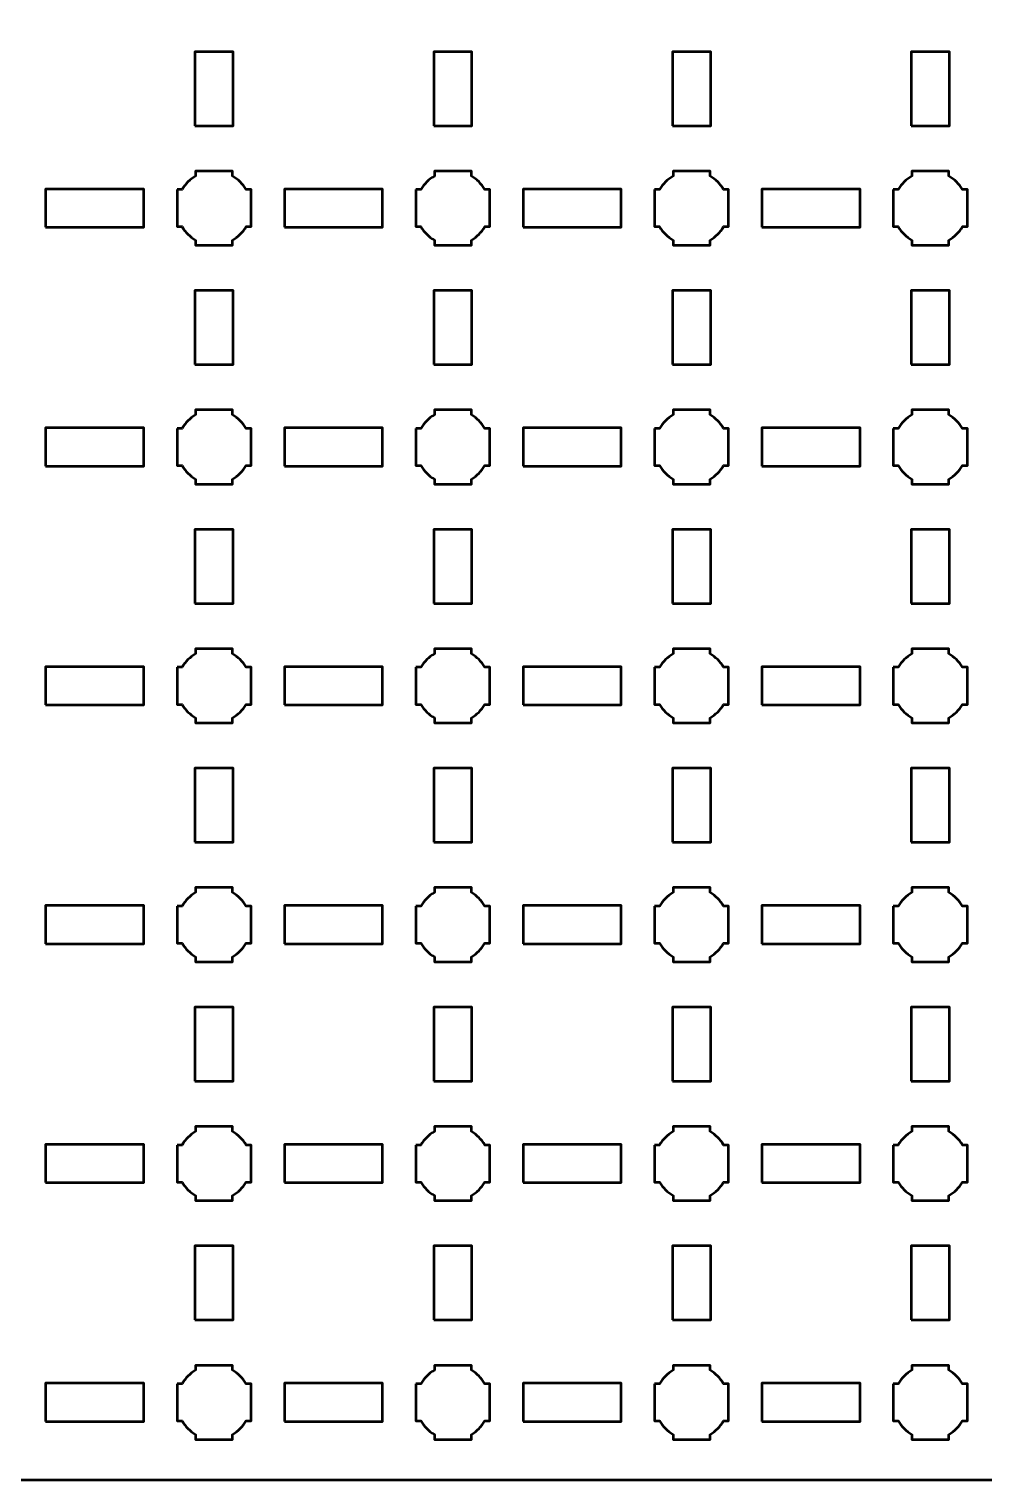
# Model space of a CAD drawing. Header units: centimetres. Extents: x -40.1 to 19.1, y -39.5 to 9.8.
# Drawn here: x -19.05 to -11.05, y -39.5 to -27.35 of the extents above; entities that cross this region are included whole.
import ezdxf

# ---------------------------------------------------------------- set-up
doc = ezdxf.new("R2010")
doc.units = ezdxf.units.CM
doc.header["$MEASUREMENT"] = 0
doc.layers.add('Layer 1', color=7, linetype='Continuous')

msp = doc.modelspace()

# ---------------------------------------------------------------- linework, layer by layer
at = {"layer": 'Layer 1', "color": 250, "lineweight": 53}
for points in [[(-17.66, -28.16), (-17.34, -28.16), (-17.34, -27.54), (-17.66, -27.54), (-17.66, -28.16)], [(-15.66, -28.16), (-15.34, -28.16), (-15.34, -27.54), (-15.66, -27.54), (-15.66, -28.16)], [(-13.66, -28.16), (-13.34, -28.16), (-13.34, -27.54), (-13.66, -27.54), (-13.66, -28.16)], [(-11.66, -28.16), (-11.34, -28.16), (-11.34, -27.54), (-11.66, -27.54), (-11.66, -28.16)], [(-18.91094, -29.01), (-18.08906, -29.01), (-18.08906, -28.69), (-18.91094, -28.69), (-18.91094, -29.01)], [(-16.91094, -29.01), (-16.08906, -29.01), (-16.08906, -28.69), (-16.91094, -28.69), (-16.91094, -29.01)], [(-14.91094, -29.01), (-14.08906, -29.01), (-14.08906, -28.69), (-14.91094, -28.69), (-14.91094, -29.01)], [(-12.91094, -29.01), (-12.08906, -29.01), (-12.08906, -28.69), (-12.91094, -28.69), (-12.91094, -29.01)], [(-17.66, -30.16), (-17.34, -30.16), (-17.34, -29.54), (-17.66, -29.54), (-17.66, -30.16)], [(-15.66, -30.16), (-15.34, -30.16), (-15.34, -29.54), (-15.66, -29.54), (-15.66, -30.16)], [(-13.66, -30.16), (-13.34, -30.16), (-13.34, -29.54), (-13.66, -29.54), (-13.66, -30.16)], [(-11.66, -30.16), (-11.34, -30.16), (-11.34, -29.54), (-11.66, -29.54), (-11.66, -30.16)], [(-18.91094, -31.01), (-18.08906, -31.01), (-18.08906, -30.69), (-18.91094, -30.69), (-18.91094, -31.01)], [(-16.91094, -31.01), (-16.08906, -31.01), (-16.08906, -30.69), (-16.91094, -30.69), (-16.91094, -31.01)], [(-14.91094, -31.01), (-14.08906, -31.01), (-14.08906, -30.69), (-14.91094, -30.69), (-14.91094, -31.01)], [(-12.91094, -31.01), (-12.08906, -31.01), (-12.08906, -30.69), (-12.91094, -30.69), (-12.91094, -31.01)], [(-17.66, -32.16), (-17.34, -32.16), (-17.34, -31.54), (-17.66, -31.54), (-17.66, -32.16)], [(-15.66, -32.16), (-15.34, -32.16), (-15.34, -31.54), (-15.66, -31.54), (-15.66, -32.16)], [(-13.66, -32.16), (-13.34, -32.16), (-13.34, -31.54), (-13.66, -31.54), (-13.66, -32.16)], [(-11.66, -32.16), (-11.34, -32.16), (-11.34, -31.54), (-11.66, -31.54), (-11.66, -32.16)], [(-18.91094, -33.01), (-18.08906, -33.01), (-18.08906, -32.69), (-18.91094, -32.69), (-18.91094, -33.01)], [(-16.91094, -33.01), (-16.08906, -33.01), (-16.08906, -32.69), (-16.91094, -32.69), (-16.91094, -33.01)], [(-14.91094, -33.01), (-14.08906, -33.01), (-14.08906, -32.69), (-14.91094, -32.69), (-14.91094, -33.01)], [(-12.91094, -33.01), (-12.08906, -33.01), (-12.08906, -32.69), (-12.91094, -32.69), (-12.91094, -33.01)], [(-17.66, -34.16), (-17.34, -34.16), (-17.34, -33.54), (-17.66, -33.54), (-17.66, -34.16)], [(-15.66, -34.16), (-15.34, -34.16), (-15.34, -33.54), (-15.66, -33.54), (-15.66, -34.16)], [(-13.66, -34.16), (-13.34, -34.16), (-13.34, -33.54), (-13.66, -33.54), (-13.66, -34.16)], [(-11.66, -34.16), (-11.34, -34.16), (-11.34, -33.54), (-11.66, -33.54), (-11.66, -34.16)], [(-18.91094, -35.01), (-18.08906, -35.01), (-18.08906, -34.69), (-18.91094, -34.69), (-18.91094, -35.01)], [(-16.91094, -35.01), (-16.08906, -35.01), (-16.08906, -34.69), (-16.91094, -34.69), (-16.91094, -35.01)], [(-14.91094, -35.01), (-14.08906, -35.01), (-14.08906, -34.69), (-14.91094, -34.69), (-14.91094, -35.01)], [(-12.91094, -35.01), (-12.08906, -35.01), (-12.08906, -34.69), (-12.91094, -34.69), (-12.91094, -35.01)], [(-17.66, -36.16), (-17.34, -36.16), (-17.34, -35.54), (-17.66, -35.54), (-17.66, -36.16)], [(-15.66, -36.16), (-15.34, -36.16), (-15.34, -35.54), (-15.66, -35.54), (-15.66, -36.16)], [(-13.66, -36.16), (-13.34, -36.16), (-13.34, -35.54), (-13.66, -35.54), (-13.66, -36.16)], [(-11.66, -36.16), (-11.34, -36.16), (-11.34, -35.54), (-11.66, -35.54), (-11.66, -36.16)], [(-18.91094, -37.01), (-18.08906, -37.01), (-18.08906, -36.69), (-18.91094, -36.69), (-18.91094, -37.01)], [(-16.91094, -37.01), (-16.08906, -37.01), (-16.08906, -36.69), (-16.91094, -36.69), (-16.91094, -37.01)], [(-14.91094, -37.01), (-14.08906, -37.01), (-14.08906, -36.69), (-14.91094, -36.69), (-14.91094, -37.01)], [(-12.91094, -37.01), (-12.08906, -37.01), (-12.08906, -36.69), (-12.91094, -36.69), (-12.91094, -37.01)], [(-17.66, -38.16), (-17.34, -38.16), (-17.34, -37.54), (-17.66, -37.54), (-17.66, -38.16)], [(-15.66, -38.16), (-15.34, -38.16), (-15.34, -37.54), (-15.66, -37.54), (-15.66, -38.16)], [(-13.66, -38.16), (-13.34, -38.16), (-13.34, -37.54), (-13.66, -37.54), (-13.66, -38.16)], [(-11.66, -38.16), (-11.34, -38.16), (-11.34, -37.54), (-11.66, -37.54), (-11.66, -38.16)], [(-18.91094, -39.01), (-18.08906, -39.01), (-18.08906, -38.69), (-18.91094, -38.69), (-18.91094, -39.01)], [(-16.91094, -39.01), (-16.08906, -39.01), (-16.08906, -38.69), (-16.91094, -38.69), (-16.91094, -39.01)], [(-14.91094, -39.01), (-14.08906, -39.01), (-14.08906, -38.69), (-14.91094, -38.69), (-14.91094, -39.01)], [(-12.91094, -39.01), (-12.08906, -39.01), (-12.08906, -38.69), (-12.91094, -38.69), (-12.91094, -39.01)]]:
    msp.add_lwpolyline(points, close=True, dxfattribs=at)
msp.add_open_spline([(-40.15, -39), (-40.15, -39), (-40.15, 9.3), (-40.15, 9.3), (-40.15, 9.3), (-40.15, 9.57609), (-39.92609, 9.8), (-39.65, 9.8), (-39.65, 9.8), (-39.65, 9.8), (18.65, 9.8), (18.65, 9.8), (18.65, 9.8), (18.92609, 9.8), (19.15, 9.57609), (19.15, 9.3), (19.15, 9.3), (19.15, 9.3), (19.15, -39), (19.15, -39), (19.15, -39), (19.15, -39.27609), (18.92609, -39.5), (18.65, -39.5), (18.65, -39.5), (18.65, -39.5), (-39.65, -39.5), (-39.65, -39.5), (-39.65, -39.5), (-39.92609, -39.5), (-40.15, -39.27609), (-40.15, -39)], degree=3, knots=[0, 0, 0, 0, 0.125, 0.125, 0.125, 0.125, 0.25, 0.25, 0.25, 0.25, 0.375, 0.375, 0.375, 0.375, 0.5, 0.5, 0.5, 0.5, 0.625, 0.625, 0.625, 0.625, 0.75, 0.75, 0.75, 0.75, 0.875, 0.875, 0.875, 0.875, 1, 1, 1, 1], dxfattribs=at)
at = {"layer": 'Layer 1', "lineweight": 53}
for points in [[(-17.81, -28.695), (-17.81, -28.695), (-17.76851, -28.695), (-17.76851, -28.695), (-17.76851, -28.695), (-17.74128, -28.64795), (-17.70205, -28.60872), (-17.655, -28.58149), (-17.655, -28.58149), (-17.655, -28.58149), (-17.655, -28.54), (-17.655, -28.54), (-17.655, -28.54), (-17.655, -28.54), (-17.5, -28.54), (-17.5, -28.54), (-17.5, -28.54), (-17.5, -28.54), (-17.345, -28.54), (-17.345, -28.54), (-17.345, -28.54), (-17.345, -28.54), (-17.345, -28.58149), (-17.345, -28.58149), (-17.345, -28.58149), (-17.29795, -28.60872), (-17.25872, -28.64795), (-17.23149, -28.695), (-17.23149, -28.695), (-17.23149, -28.695), (-17.19, -28.695), (-17.19, -28.695), (-17.19, -28.695), (-17.19, -28.695), (-17.19, -28.85), (-17.19, -28.85), (-17.19, -28.85), (-17.19, -28.85), (-17.19, -29.005), (-17.19, -29.005), (-17.19, -29.005), (-17.19, -29.005), (-17.23149, -29.005), (-17.23149, -29.005), (-17.23149, -29.005), (-17.25872, -29.05205), (-17.29795, -29.09128), (-17.345, -29.11851), (-17.345, -29.11851), (-17.345, -29.11851), (-17.345, -29.16), (-17.345, -29.16), (-17.345, -29.16), (-17.345, -29.16), (-17.5, -29.16), (-17.5, -29.16), (-17.5, -29.16), (-17.5, -29.16), (-17.655, -29.16), (-17.655, -29.16), (-17.655, -29.16), (-17.655, -29.16), (-17.655, -29.11851), (-17.655, -29.11851), (-17.655, -29.11851), (-17.70205, -29.09128), (-17.74128, -29.05205), (-17.76851, -29.005), (-17.76851, -29.005), (-17.76851, -29.005), (-17.81, -29.005), (-17.81, -29.005), (-17.81, -29.005), (-17.81, -29.005), (-17.81, -28.85), (-17.81, -28.85), (-17.81, -28.85), (-17.81, -28.85), (-17.81, -28.695), (-17.81, -28.695)], [(-15.81, -28.695), (-15.81, -28.695), (-15.76851, -28.695), (-15.76851, -28.695), (-15.76851, -28.695), (-15.74128, -28.64795), (-15.70205, -28.60872), (-15.655, -28.58149), (-15.655, -28.58149), (-15.655, -28.58149), (-15.655, -28.54), (-15.655, -28.54), (-15.655, -28.54), (-15.655, -28.54), (-15.5, -28.54), (-15.5, -28.54), (-15.5, -28.54), (-15.5, -28.54), (-15.345, -28.54), (-15.345, -28.54), (-15.345, -28.54), (-15.345, -28.54), (-15.345, -28.58149), (-15.345, -28.58149), (-15.345, -28.58149), (-15.29795, -28.60872), (-15.25872, -28.64795), (-15.23149, -28.695), (-15.23149, -28.695), (-15.23149, -28.695), (-15.19, -28.695), (-15.19, -28.695), (-15.19, -28.695), (-15.19, -28.695), (-15.19, -28.85), (-15.19, -28.85), (-15.19, -28.85), (-15.19, -28.85), (-15.19, -29.005), (-15.19, -29.005), (-15.19, -29.005), (-15.19, -29.005), (-15.23149, -29.005), (-15.23149, -29.005), (-15.23149, -29.005), (-15.25872, -29.05205), (-15.29795, -29.09128), (-15.345, -29.11851), (-15.345, -29.11851), (-15.345, -29.11851), (-15.345, -29.16), (-15.345, -29.16), (-15.345, -29.16), (-15.345, -29.16), (-15.5, -29.16), (-15.5, -29.16), (-15.5, -29.16), (-15.5, -29.16), (-15.655, -29.16), (-15.655, -29.16), (-15.655, -29.16), (-15.655, -29.16), (-15.655, -29.11851), (-15.655, -29.11851), (-15.655, -29.11851), (-15.70205, -29.09128), (-15.74128, -29.05205), (-15.76851, -29.005), (-15.76851, -29.005), (-15.76851, -29.005), (-15.81, -29.005), (-15.81, -29.005), (-15.81, -29.005), (-15.81, -29.005), (-15.81, -28.85), (-15.81, -28.85), (-15.81, -28.85), (-15.81, -28.85), (-15.81, -28.695), (-15.81, -28.695)], [(-13.81, -28.695), (-13.81, -28.695), (-13.76851, -28.695), (-13.76851, -28.695), (-13.76851, -28.695), (-13.74128, -28.64795), (-13.70205, -28.60872), (-13.655, -28.58149), (-13.655, -28.58149), (-13.655, -28.58149), (-13.655, -28.54), (-13.655, -28.54), (-13.655, -28.54), (-13.655, -28.54), (-13.5, -28.54), (-13.5, -28.54), (-13.5, -28.54), (-13.5, -28.54), (-13.345, -28.54), (-13.345, -28.54), (-13.345, -28.54), (-13.345, -28.54), (-13.345, -28.58149), (-13.345, -28.58149), (-13.345, -28.58149), (-13.29795, -28.60872), (-13.25872, -28.64795), (-13.23149, -28.695), (-13.23149, -28.695), (-13.23149, -28.695), (-13.19, -28.695), (-13.19, -28.695), (-13.19, -28.695), (-13.19, -28.695), (-13.19, -28.85), (-13.19, -28.85), (-13.19, -28.85), (-13.19, -28.85), (-13.19, -29.005), (-13.19, -29.005), (-13.19, -29.005), (-13.19, -29.005), (-13.23149, -29.005), (-13.23149, -29.005), (-13.23149, -29.005), (-13.25872, -29.05205), (-13.29795, -29.09128), (-13.345, -29.11851), (-13.345, -29.11851), (-13.345, -29.11851), (-13.345, -29.16), (-13.345, -29.16), (-13.345, -29.16), (-13.345, -29.16), (-13.5, -29.16), (-13.5, -29.16), (-13.5, -29.16), (-13.5, -29.16), (-13.655, -29.16), (-13.655, -29.16), (-13.655, -29.16), (-13.655, -29.16), (-13.655, -29.11851), (-13.655, -29.11851), (-13.655, -29.11851), (-13.70205, -29.09128), (-13.74128, -29.05205), (-13.76851, -29.005), (-13.76851, -29.005), (-13.76851, -29.005), (-13.81, -29.005), (-13.81, -29.005), (-13.81, -29.005), (-13.81, -29.005), (-13.81, -28.85), (-13.81, -28.85), (-13.81, -28.85), (-13.81, -28.85), (-13.81, -28.695), (-13.81, -28.695)], [(-11.81, -28.695), (-11.81, -28.695), (-11.76851, -28.695), (-11.76851, -28.695), (-11.76851, -28.695), (-11.74128, -28.64795), (-11.70205, -28.60872), (-11.655, -28.58149), (-11.655, -28.58149), (-11.655, -28.58149), (-11.655, -28.54), (-11.655, -28.54), (-11.655, -28.54), (-11.655, -28.54), (-11.5, -28.54), (-11.5, -28.54), (-11.5, -28.54), (-11.5, -28.54), (-11.345, -28.54), (-11.345, -28.54), (-11.345, -28.54), (-11.345, -28.54), (-11.345, -28.58149), (-11.345, -28.58149), (-11.345, -28.58149), (-11.29795, -28.60872), (-11.25872, -28.64795), (-11.23149, -28.695), (-11.23149, -28.695), (-11.23149, -28.695), (-11.19, -28.695), (-11.19, -28.695), (-11.19, -28.695), (-11.19, -28.695), (-11.19, -28.85), (-11.19, -28.85), (-11.19, -28.85), (-11.19, -28.85), (-11.19, -29.005), (-11.19, -29.005), (-11.19, -29.005), (-11.19, -29.005), (-11.23149, -29.005), (-11.23149, -29.005), (-11.23149, -29.005), (-11.25872, -29.05205), (-11.29795, -29.09128), (-11.345, -29.11851), (-11.345, -29.11851), (-11.345, -29.11851), (-11.345, -29.16), (-11.345, -29.16), (-11.345, -29.16), (-11.345, -29.16), (-11.5, -29.16), (-11.5, -29.16), (-11.5, -29.16), (-11.5, -29.16), (-11.655, -29.16), (-11.655, -29.16), (-11.655, -29.16), (-11.655, -29.16), (-11.655, -29.11851), (-11.655, -29.11851), (-11.655, -29.11851), (-11.70205, -29.09128), (-11.74128, -29.05205), (-11.76851, -29.005), (-11.76851, -29.005), (-11.76851, -29.005), (-11.81, -29.005), (-11.81, -29.005), (-11.81, -29.005), (-11.81, -29.005), (-11.81, -28.85), (-11.81, -28.85), (-11.81, -28.85), (-11.81, -28.85), (-11.81, -28.695), (-11.81, -28.695)], [(-17.81, -30.695), (-17.81, -30.695), (-17.76851, -30.695), (-17.76851, -30.695), (-17.76851, -30.695), (-17.74128, -30.64795), (-17.70205, -30.60872), (-17.655, -30.58149), (-17.655, -30.58149), (-17.655, -30.58149), (-17.655, -30.54), (-17.655, -30.54), (-17.655, -30.54), (-17.655, -30.54), (-17.5, -30.54), (-17.5, -30.54), (-17.5, -30.54), (-17.5, -30.54), (-17.345, -30.54), (-17.345, -30.54), (-17.345, -30.54), (-17.345, -30.54), (-17.345, -30.58149), (-17.345, -30.58149), (-17.345, -30.58149), (-17.29795, -30.60872), (-17.25872, -30.64795), (-17.23149, -30.695), (-17.23149, -30.695), (-17.23149, -30.695), (-17.19, -30.695), (-17.19, -30.695), (-17.19, -30.695), (-17.19, -30.695), (-17.19, -30.85), (-17.19, -30.85), (-17.19, -30.85), (-17.19, -30.85), (-17.19, -31.005), (-17.19, -31.005), (-17.19, -31.005), (-17.19, -31.005), (-17.23149, -31.005), (-17.23149, -31.005), (-17.23149, -31.005), (-17.25872, -31.05205), (-17.29795, -31.09128), (-17.345, -31.11851), (-17.345, -31.11851), (-17.345, -31.11851), (-17.345, -31.16), (-17.345, -31.16), (-17.345, -31.16), (-17.345, -31.16), (-17.5, -31.16), (-17.5, -31.16), (-17.5, -31.16), (-17.5, -31.16), (-17.655, -31.16), (-17.655, -31.16), (-17.655, -31.16), (-17.655, -31.16), (-17.655, -31.11851), (-17.655, -31.11851), (-17.655, -31.11851), (-17.70205, -31.09128), (-17.74128, -31.05205), (-17.76851, -31.005), (-17.76851, -31.005), (-17.76851, -31.005), (-17.81, -31.005), (-17.81, -31.005), (-17.81, -31.005), (-17.81, -31.005), (-17.81, -30.85), (-17.81, -30.85), (-17.81, -30.85), (-17.81, -30.85), (-17.81, -30.695), (-17.81, -30.695)], [(-15.81, -30.695), (-15.81, -30.695), (-15.76851, -30.695), (-15.76851, -30.695), (-15.76851, -30.695), (-15.74128, -30.64795), (-15.70205, -30.60872), (-15.655, -30.58149), (-15.655, -30.58149), (-15.655, -30.58149), (-15.655, -30.54), (-15.655, -30.54), (-15.655, -30.54), (-15.655, -30.54), (-15.5, -30.54), (-15.5, -30.54), (-15.5, -30.54), (-15.5, -30.54), (-15.345, -30.54), (-15.345, -30.54), (-15.345, -30.54), (-15.345, -30.54), (-15.345, -30.58149), (-15.345, -30.58149), (-15.345, -30.58149), (-15.29795, -30.60872), (-15.25872, -30.64795), (-15.23149, -30.695), (-15.23149, -30.695), (-15.23149, -30.695), (-15.19, -30.695), (-15.19, -30.695), (-15.19, -30.695), (-15.19, -30.695), (-15.19, -30.85), (-15.19, -30.85), (-15.19, -30.85), (-15.19, -30.85), (-15.19, -31.005), (-15.19, -31.005), (-15.19, -31.005), (-15.19, -31.005), (-15.23149, -31.005), (-15.23149, -31.005), (-15.23149, -31.005), (-15.25872, -31.05205), (-15.29795, -31.09128), (-15.345, -31.11851), (-15.345, -31.11851), (-15.345, -31.11851), (-15.345, -31.16), (-15.345, -31.16), (-15.345, -31.16), (-15.345, -31.16), (-15.5, -31.16), (-15.5, -31.16), (-15.5, -31.16), (-15.5, -31.16), (-15.655, -31.16), (-15.655, -31.16), (-15.655, -31.16), (-15.655, -31.16), (-15.655, -31.11851), (-15.655, -31.11851), (-15.655, -31.11851), (-15.70205, -31.09128), (-15.74128, -31.05205), (-15.76851, -31.005), (-15.76851, -31.005), (-15.76851, -31.005), (-15.81, -31.005), (-15.81, -31.005), (-15.81, -31.005), (-15.81, -31.005), (-15.81, -30.85), (-15.81, -30.85), (-15.81, -30.85), (-15.81, -30.85), (-15.81, -30.695), (-15.81, -30.695)], [(-13.81, -30.695), (-13.81, -30.695), (-13.76851, -30.695), (-13.76851, -30.695), (-13.76851, -30.695), (-13.74128, -30.64795), (-13.70205, -30.60872), (-13.655, -30.58149), (-13.655, -30.58149), (-13.655, -30.58149), (-13.655, -30.54), (-13.655, -30.54), (-13.655, -30.54), (-13.655, -30.54), (-13.5, -30.54), (-13.5, -30.54), (-13.5, -30.54), (-13.5, -30.54), (-13.345, -30.54), (-13.345, -30.54), (-13.345, -30.54), (-13.345, -30.54), (-13.345, -30.58149), (-13.345, -30.58149), (-13.345, -30.58149), (-13.29795, -30.60872), (-13.25872, -30.64795), (-13.23149, -30.695), (-13.23149, -30.695), (-13.23149, -30.695), (-13.19, -30.695), (-13.19, -30.695), (-13.19, -30.695), (-13.19, -30.695), (-13.19, -30.85), (-13.19, -30.85), (-13.19, -30.85), (-13.19, -30.85), (-13.19, -31.005), (-13.19, -31.005), (-13.19, -31.005), (-13.19, -31.005), (-13.23149, -31.005), (-13.23149, -31.005), (-13.23149, -31.005), (-13.25872, -31.05205), (-13.29795, -31.09128), (-13.345, -31.11851), (-13.345, -31.11851), (-13.345, -31.11851), (-13.345, -31.16), (-13.345, -31.16), (-13.345, -31.16), (-13.345, -31.16), (-13.5, -31.16), (-13.5, -31.16), (-13.5, -31.16), (-13.5, -31.16), (-13.655, -31.16), (-13.655, -31.16), (-13.655, -31.16), (-13.655, -31.16), (-13.655, -31.11851), (-13.655, -31.11851), (-13.655, -31.11851), (-13.70205, -31.09128), (-13.74128, -31.05205), (-13.76851, -31.005), (-13.76851, -31.005), (-13.76851, -31.005), (-13.81, -31.005), (-13.81, -31.005), (-13.81, -31.005), (-13.81, -31.005), (-13.81, -30.85), (-13.81, -30.85), (-13.81, -30.85), (-13.81, -30.85), (-13.81, -30.695), (-13.81, -30.695)], [(-11.81, -30.695), (-11.81, -30.695), (-11.76851, -30.695), (-11.76851, -30.695), (-11.76851, -30.695), (-11.74128, -30.64795), (-11.70205, -30.60872), (-11.655, -30.58149), (-11.655, -30.58149), (-11.655, -30.58149), (-11.655, -30.54), (-11.655, -30.54), (-11.655, -30.54), (-11.655, -30.54), (-11.5, -30.54), (-11.5, -30.54), (-11.5, -30.54), (-11.5, -30.54), (-11.345, -30.54), (-11.345, -30.54), (-11.345, -30.54), (-11.345, -30.54), (-11.345, -30.58149), (-11.345, -30.58149), (-11.345, -30.58149), (-11.29795, -30.60872), (-11.25872, -30.64795), (-11.23149, -30.695), (-11.23149, -30.695), (-11.23149, -30.695), (-11.19, -30.695), (-11.19, -30.695), (-11.19, -30.695), (-11.19, -30.695), (-11.19, -30.85), (-11.19, -30.85), (-11.19, -30.85), (-11.19, -30.85), (-11.19, -31.005), (-11.19, -31.005), (-11.19, -31.005), (-11.19, -31.005), (-11.23149, -31.005), (-11.23149, -31.005), (-11.23149, -31.005), (-11.25872, -31.05205), (-11.29795, -31.09128), (-11.345, -31.11851), (-11.345, -31.11851), (-11.345, -31.11851), (-11.345, -31.16), (-11.345, -31.16), (-11.345, -31.16), (-11.345, -31.16), (-11.5, -31.16), (-11.5, -31.16), (-11.5, -31.16), (-11.5, -31.16), (-11.655, -31.16), (-11.655, -31.16), (-11.655, -31.16), (-11.655, -31.16), (-11.655, -31.11851), (-11.655, -31.11851), (-11.655, -31.11851), (-11.70205, -31.09128), (-11.74128, -31.05205), (-11.76851, -31.005), (-11.76851, -31.005), (-11.76851, -31.005), (-11.81, -31.005), (-11.81, -31.005), (-11.81, -31.005), (-11.81, -31.005), (-11.81, -30.85), (-11.81, -30.85), (-11.81, -30.85), (-11.81, -30.85), (-11.81, -30.695), (-11.81, -30.695)], [(-17.81, -32.695), (-17.81, -32.695), (-17.76851, -32.695), (-17.76851, -32.695), (-17.76851, -32.695), (-17.74128, -32.64795), (-17.70205, -32.60872), (-17.655, -32.58149), (-17.655, -32.58149), (-17.655, -32.58149), (-17.655, -32.54), (-17.655, -32.54), (-17.655, -32.54), (-17.655, -32.54), (-17.5, -32.54), (-17.5, -32.54), (-17.5, -32.54), (-17.5, -32.54), (-17.345, -32.54), (-17.345, -32.54), (-17.345, -32.54), (-17.345, -32.54), (-17.345, -32.58149), (-17.345, -32.58149), (-17.345, -32.58149), (-17.29795, -32.60872), (-17.25872, -32.64795), (-17.23149, -32.695), (-17.23149, -32.695), (-17.23149, -32.695), (-17.19, -32.695), (-17.19, -32.695), (-17.19, -32.695), (-17.19, -32.695), (-17.19, -32.85), (-17.19, -32.85), (-17.19, -32.85), (-17.19, -32.85), (-17.19, -33.005), (-17.19, -33.005), (-17.19, -33.005), (-17.19, -33.005), (-17.23149, -33.005), (-17.23149, -33.005), (-17.23149, -33.005), (-17.25872, -33.05205), (-17.29795, -33.09128), (-17.345, -33.11851), (-17.345, -33.11851), (-17.345, -33.11851), (-17.345, -33.16), (-17.345, -33.16), (-17.345, -33.16), (-17.345, -33.16), (-17.5, -33.16), (-17.5, -33.16), (-17.5, -33.16), (-17.5, -33.16), (-17.655, -33.16), (-17.655, -33.16), (-17.655, -33.16), (-17.655, -33.16), (-17.655, -33.11851), (-17.655, -33.11851), (-17.655, -33.11851), (-17.70205, -33.09128), (-17.74128, -33.05205), (-17.76851, -33.005), (-17.76851, -33.005), (-17.76851, -33.005), (-17.81, -33.005), (-17.81, -33.005), (-17.81, -33.005), (-17.81, -33.005), (-17.81, -32.85), (-17.81, -32.85), (-17.81, -32.85), (-17.81, -32.85), (-17.81, -32.695), (-17.81, -32.695)], [(-15.81, -32.695), (-15.81, -32.695), (-15.76851, -32.695), (-15.76851, -32.695), (-15.76851, -32.695), (-15.74128, -32.64795), (-15.70205, -32.60872), (-15.655, -32.58149), (-15.655, -32.58149), (-15.655, -32.58149), (-15.655, -32.54), (-15.655, -32.54), (-15.655, -32.54), (-15.655, -32.54), (-15.5, -32.54), (-15.5, -32.54), (-15.5, -32.54), (-15.5, -32.54), (-15.345, -32.54), (-15.345, -32.54), (-15.345, -32.54), (-15.345, -32.54), (-15.345, -32.58149), (-15.345, -32.58149), (-15.345, -32.58149), (-15.29795, -32.60872), (-15.25872, -32.64795), (-15.23149, -32.695), (-15.23149, -32.695), (-15.23149, -32.695), (-15.19, -32.695), (-15.19, -32.695), (-15.19, -32.695), (-15.19, -32.695), (-15.19, -32.85), (-15.19, -32.85), (-15.19, -32.85), (-15.19, -32.85), (-15.19, -33.005), (-15.19, -33.005), (-15.19, -33.005), (-15.19, -33.005), (-15.23149, -33.005), (-15.23149, -33.005), (-15.23149, -33.005), (-15.25872, -33.05205), (-15.29795, -33.09128), (-15.345, -33.11851), (-15.345, -33.11851), (-15.345, -33.11851), (-15.345, -33.16), (-15.345, -33.16), (-15.345, -33.16), (-15.345, -33.16), (-15.5, -33.16), (-15.5, -33.16), (-15.5, -33.16), (-15.5, -33.16), (-15.655, -33.16), (-15.655, -33.16), (-15.655, -33.16), (-15.655, -33.16), (-15.655, -33.11851), (-15.655, -33.11851), (-15.655, -33.11851), (-15.70205, -33.09128), (-15.74128, -33.05205), (-15.76851, -33.005), (-15.76851, -33.005), (-15.76851, -33.005), (-15.81, -33.005), (-15.81, -33.005), (-15.81, -33.005), (-15.81, -33.005), (-15.81, -32.85), (-15.81, -32.85), (-15.81, -32.85), (-15.81, -32.85), (-15.81, -32.695), (-15.81, -32.695)], [(-13.81, -32.695), (-13.81, -32.695), (-13.76851, -32.695), (-13.76851, -32.695), (-13.76851, -32.695), (-13.74128, -32.64795), (-13.70205, -32.60872), (-13.655, -32.58149), (-13.655, -32.58149), (-13.655, -32.58149), (-13.655, -32.54), (-13.655, -32.54), (-13.655, -32.54), (-13.655, -32.54), (-13.5, -32.54), (-13.5, -32.54), (-13.5, -32.54), (-13.5, -32.54), (-13.345, -32.54), (-13.345, -32.54), (-13.345, -32.54), (-13.345, -32.54), (-13.345, -32.58149), (-13.345, -32.58149), (-13.345, -32.58149), (-13.29795, -32.60872), (-13.25872, -32.64795), (-13.23149, -32.695), (-13.23149, -32.695), (-13.23149, -32.695), (-13.19, -32.695), (-13.19, -32.695), (-13.19, -32.695), (-13.19, -32.695), (-13.19, -32.85), (-13.19, -32.85), (-13.19, -32.85), (-13.19, -32.85), (-13.19, -33.005), (-13.19, -33.005), (-13.19, -33.005), (-13.19, -33.005), (-13.23149, -33.005), (-13.23149, -33.005), (-13.23149, -33.005), (-13.25872, -33.05205), (-13.29795, -33.09128), (-13.345, -33.11851), (-13.345, -33.11851), (-13.345, -33.11851), (-13.345, -33.16), (-13.345, -33.16), (-13.345, -33.16), (-13.345, -33.16), (-13.5, -33.16), (-13.5, -33.16), (-13.5, -33.16), (-13.5, -33.16), (-13.655, -33.16), (-13.655, -33.16), (-13.655, -33.16), (-13.655, -33.16), (-13.655, -33.11851), (-13.655, -33.11851), (-13.655, -33.11851), (-13.70205, -33.09128), (-13.74128, -33.05205), (-13.76851, -33.005), (-13.76851, -33.005), (-13.76851, -33.005), (-13.81, -33.005), (-13.81, -33.005), (-13.81, -33.005), (-13.81, -33.005), (-13.81, -32.85), (-13.81, -32.85), (-13.81, -32.85), (-13.81, -32.85), (-13.81, -32.695), (-13.81, -32.695)], [(-11.81, -32.695), (-11.81, -32.695), (-11.76851, -32.695), (-11.76851, -32.695), (-11.76851, -32.695), (-11.74128, -32.64795), (-11.70205, -32.60872), (-11.655, -32.58149), (-11.655, -32.58149), (-11.655, -32.58149), (-11.655, -32.54), (-11.655, -32.54), (-11.655, -32.54), (-11.655, -32.54), (-11.5, -32.54), (-11.5, -32.54), (-11.5, -32.54), (-11.5, -32.54), (-11.345, -32.54), (-11.345, -32.54), (-11.345, -32.54), (-11.345, -32.54), (-11.345, -32.58149), (-11.345, -32.58149), (-11.345, -32.58149), (-11.29795, -32.60872), (-11.25872, -32.64795), (-11.23149, -32.695), (-11.23149, -32.695), (-11.23149, -32.695), (-11.19, -32.695), (-11.19, -32.695), (-11.19, -32.695), (-11.19, -32.695), (-11.19, -32.85), (-11.19, -32.85), (-11.19, -32.85), (-11.19, -32.85), (-11.19, -33.005), (-11.19, -33.005), (-11.19, -33.005), (-11.19, -33.005), (-11.23149, -33.005), (-11.23149, -33.005), (-11.23149, -33.005), (-11.25872, -33.05205), (-11.29795, -33.09128), (-11.345, -33.11851), (-11.345, -33.11851), (-11.345, -33.11851), (-11.345, -33.16), (-11.345, -33.16), (-11.345, -33.16), (-11.345, -33.16), (-11.5, -33.16), (-11.5, -33.16), (-11.5, -33.16), (-11.5, -33.16), (-11.655, -33.16), (-11.655, -33.16), (-11.655, -33.16), (-11.655, -33.16), (-11.655, -33.11851), (-11.655, -33.11851), (-11.655, -33.11851), (-11.70205, -33.09128), (-11.74128, -33.05205), (-11.76851, -33.005), (-11.76851, -33.005), (-11.76851, -33.005), (-11.81, -33.005), (-11.81, -33.005), (-11.81, -33.005), (-11.81, -33.005), (-11.81, -32.85), (-11.81, -32.85), (-11.81, -32.85), (-11.81, -32.85), (-11.81, -32.695), (-11.81, -32.695)], [(-17.81, -34.695), (-17.81, -34.695), (-17.76851, -34.695), (-17.76851, -34.695), (-17.76851, -34.695), (-17.74128, -34.64795), (-17.70205, -34.60872), (-17.655, -34.58149), (-17.655, -34.58149), (-17.655, -34.58149), (-17.655, -34.54), (-17.655, -34.54), (-17.655, -34.54), (-17.655, -34.54), (-17.5, -34.54), (-17.5, -34.54), (-17.5, -34.54), (-17.5, -34.54), (-17.345, -34.54), (-17.345, -34.54), (-17.345, -34.54), (-17.345, -34.54), (-17.345, -34.58149), (-17.345, -34.58149), (-17.345, -34.58149), (-17.29795, -34.60872), (-17.25872, -34.64795), (-17.23149, -34.695), (-17.23149, -34.695), (-17.23149, -34.695), (-17.19, -34.695), (-17.19, -34.695), (-17.19, -34.695), (-17.19, -34.695), (-17.19, -34.85), (-17.19, -34.85), (-17.19, -34.85), (-17.19, -34.85), (-17.19, -35.005), (-17.19, -35.005), (-17.19, -35.005), (-17.19, -35.005), (-17.23149, -35.005), (-17.23149, -35.005), (-17.23149, -35.005), (-17.25872, -35.05205), (-17.29795, -35.09128), (-17.345, -35.11851), (-17.345, -35.11851), (-17.345, -35.11851), (-17.345, -35.16), (-17.345, -35.16), (-17.345, -35.16), (-17.345, -35.16), (-17.5, -35.16), (-17.5, -35.16), (-17.5, -35.16), (-17.5, -35.16), (-17.655, -35.16), (-17.655, -35.16), (-17.655, -35.16), (-17.655, -35.16), (-17.655, -35.11851), (-17.655, -35.11851), (-17.655, -35.11851), (-17.70205, -35.09128), (-17.74128, -35.05205), (-17.76851, -35.005), (-17.76851, -35.005), (-17.76851, -35.005), (-17.81, -35.005), (-17.81, -35.005), (-17.81, -35.005), (-17.81, -35.005), (-17.81, -34.85), (-17.81, -34.85), (-17.81, -34.85), (-17.81, -34.85), (-17.81, -34.695), (-17.81, -34.695)], [(-15.81, -34.695), (-15.81, -34.695), (-15.76851, -34.695), (-15.76851, -34.695), (-15.76851, -34.695), (-15.74128, -34.64795), (-15.70205, -34.60872), (-15.655, -34.58149), (-15.655, -34.58149), (-15.655, -34.58149), (-15.655, -34.54), (-15.655, -34.54), (-15.655, -34.54), (-15.655, -34.54), (-15.5, -34.54), (-15.5, -34.54), (-15.5, -34.54), (-15.5, -34.54), (-15.345, -34.54), (-15.345, -34.54), (-15.345, -34.54), (-15.345, -34.54), (-15.345, -34.58149), (-15.345, -34.58149), (-15.345, -34.58149), (-15.29795, -34.60872), (-15.25872, -34.64795), (-15.23149, -34.695), (-15.23149, -34.695), (-15.23149, -34.695), (-15.19, -34.695), (-15.19, -34.695), (-15.19, -34.695), (-15.19, -34.695), (-15.19, -34.85), (-15.19, -34.85), (-15.19, -34.85), (-15.19, -34.85), (-15.19, -35.005), (-15.19, -35.005), (-15.19, -35.005), (-15.19, -35.005), (-15.23149, -35.005), (-15.23149, -35.005), (-15.23149, -35.005), (-15.25872, -35.05205), (-15.29795, -35.09128), (-15.345, -35.11851), (-15.345, -35.11851), (-15.345, -35.11851), (-15.345, -35.16), (-15.345, -35.16), (-15.345, -35.16), (-15.345, -35.16), (-15.5, -35.16), (-15.5, -35.16), (-15.5, -35.16), (-15.5, -35.16), (-15.655, -35.16), (-15.655, -35.16), (-15.655, -35.16), (-15.655, -35.16), (-15.655, -35.11851), (-15.655, -35.11851), (-15.655, -35.11851), (-15.70205, -35.09128), (-15.74128, -35.05205), (-15.76851, -35.005), (-15.76851, -35.005), (-15.76851, -35.005), (-15.81, -35.005), (-15.81, -35.005), (-15.81, -35.005), (-15.81, -35.005), (-15.81, -34.85), (-15.81, -34.85), (-15.81, -34.85), (-15.81, -34.85), (-15.81, -34.695), (-15.81, -34.695)], [(-13.81, -34.695), (-13.81, -34.695), (-13.76851, -34.695), (-13.76851, -34.695), (-13.76851, -34.695), (-13.74128, -34.64795), (-13.70205, -34.60872), (-13.655, -34.58149), (-13.655, -34.58149), (-13.655, -34.58149), (-13.655, -34.54), (-13.655, -34.54), (-13.655, -34.54), (-13.655, -34.54), (-13.5, -34.54), (-13.5, -34.54), (-13.5, -34.54), (-13.5, -34.54), (-13.345, -34.54), (-13.345, -34.54), (-13.345, -34.54), (-13.345, -34.54), (-13.345, -34.58149), (-13.345, -34.58149), (-13.345, -34.58149), (-13.29795, -34.60872), (-13.25872, -34.64795), (-13.23149, -34.695), (-13.23149, -34.695), (-13.23149, -34.695), (-13.19, -34.695), (-13.19, -34.695), (-13.19, -34.695), (-13.19, -34.695), (-13.19, -34.85), (-13.19, -34.85), (-13.19, -34.85), (-13.19, -34.85), (-13.19, -35.005), (-13.19, -35.005), (-13.19, -35.005), (-13.19, -35.005), (-13.23149, -35.005), (-13.23149, -35.005), (-13.23149, -35.005), (-13.25872, -35.05205), (-13.29795, -35.09128), (-13.345, -35.11851), (-13.345, -35.11851), (-13.345, -35.11851), (-13.345, -35.16), (-13.345, -35.16), (-13.345, -35.16), (-13.345, -35.16), (-13.5, -35.16), (-13.5, -35.16), (-13.5, -35.16), (-13.5, -35.16), (-13.655, -35.16), (-13.655, -35.16), (-13.655, -35.16), (-13.655, -35.16), (-13.655, -35.11851), (-13.655, -35.11851), (-13.655, -35.11851), (-13.70205, -35.09128), (-13.74128, -35.05205), (-13.76851, -35.005), (-13.76851, -35.005), (-13.76851, -35.005), (-13.81, -35.005), (-13.81, -35.005), (-13.81, -35.005), (-13.81, -35.005), (-13.81, -34.85), (-13.81, -34.85), (-13.81, -34.85), (-13.81, -34.85), (-13.81, -34.695), (-13.81, -34.695)], [(-11.81, -34.695), (-11.81, -34.695), (-11.76851, -34.695), (-11.76851, -34.695), (-11.76851, -34.695), (-11.74128, -34.64795), (-11.70205, -34.60872), (-11.655, -34.58149), (-11.655, -34.58149), (-11.655, -34.58149), (-11.655, -34.54), (-11.655, -34.54), (-11.655, -34.54), (-11.655, -34.54), (-11.5, -34.54), (-11.5, -34.54), (-11.5, -34.54), (-11.5, -34.54), (-11.345, -34.54), (-11.345, -34.54), (-11.345, -34.54), (-11.345, -34.54), (-11.345, -34.58149), (-11.345, -34.58149), (-11.345, -34.58149), (-11.29795, -34.60872), (-11.25872, -34.64795), (-11.23149, -34.695), (-11.23149, -34.695), (-11.23149, -34.695), (-11.19, -34.695), (-11.19, -34.695), (-11.19, -34.695), (-11.19, -34.695), (-11.19, -34.85), (-11.19, -34.85), (-11.19, -34.85), (-11.19, -34.85), (-11.19, -35.005), (-11.19, -35.005), (-11.19, -35.005), (-11.19, -35.005), (-11.23149, -35.005), (-11.23149, -35.005), (-11.23149, -35.005), (-11.25872, -35.05205), (-11.29795, -35.09128), (-11.345, -35.11851), (-11.345, -35.11851), (-11.345, -35.11851), (-11.345, -35.16), (-11.345, -35.16), (-11.345, -35.16), (-11.345, -35.16), (-11.5, -35.16), (-11.5, -35.16), (-11.5, -35.16), (-11.5, -35.16), (-11.655, -35.16), (-11.655, -35.16), (-11.655, -35.16), (-11.655, -35.16), (-11.655, -35.11851), (-11.655, -35.11851), (-11.655, -35.11851), (-11.70205, -35.09128), (-11.74128, -35.05205), (-11.76851, -35.005), (-11.76851, -35.005), (-11.76851, -35.005), (-11.81, -35.005), (-11.81, -35.005), (-11.81, -35.005), (-11.81, -35.005), (-11.81, -34.85), (-11.81, -34.85), (-11.81, -34.85), (-11.81, -34.85), (-11.81, -34.695), (-11.81, -34.695)], [(-17.81, -36.695), (-17.81, -36.695), (-17.76851, -36.695), (-17.76851, -36.695), (-17.76851, -36.695), (-17.74128, -36.64795), (-17.70205, -36.60872), (-17.655, -36.58149), (-17.655, -36.58149), (-17.655, -36.58149), (-17.655, -36.54), (-17.655, -36.54), (-17.655, -36.54), (-17.655, -36.54), (-17.5, -36.54), (-17.5, -36.54), (-17.5, -36.54), (-17.5, -36.54), (-17.345, -36.54), (-17.345, -36.54), (-17.345, -36.54), (-17.345, -36.54), (-17.345, -36.58149), (-17.345, -36.58149), (-17.345, -36.58149), (-17.29795, -36.60872), (-17.25872, -36.64795), (-17.23149, -36.695), (-17.23149, -36.695), (-17.23149, -36.695), (-17.19, -36.695), (-17.19, -36.695), (-17.19, -36.695), (-17.19, -36.695), (-17.19, -36.85), (-17.19, -36.85), (-17.19, -36.85), (-17.19, -36.85), (-17.19, -37.005), (-17.19, -37.005), (-17.19, -37.005), (-17.19, -37.005), (-17.23149, -37.005), (-17.23149, -37.005), (-17.23149, -37.005), (-17.25872, -37.05205), (-17.29795, -37.09128), (-17.345, -37.11851), (-17.345, -37.11851), (-17.345, -37.11851), (-17.345, -37.16), (-17.345, -37.16), (-17.345, -37.16), (-17.345, -37.16), (-17.5, -37.16), (-17.5, -37.16), (-17.5, -37.16), (-17.5, -37.16), (-17.655, -37.16), (-17.655, -37.16), (-17.655, -37.16), (-17.655, -37.16), (-17.655, -37.11851), (-17.655, -37.11851), (-17.655, -37.11851), (-17.70205, -37.09128), (-17.74128, -37.05205), (-17.76851, -37.005), (-17.76851, -37.005), (-17.76851, -37.005), (-17.81, -37.005), (-17.81, -37.005), (-17.81, -37.005), (-17.81, -37.005), (-17.81, -36.85), (-17.81, -36.85), (-17.81, -36.85), (-17.81, -36.85), (-17.81, -36.695), (-17.81, -36.695)], [(-15.81, -36.695), (-15.81, -36.695), (-15.76851, -36.695), (-15.76851, -36.695), (-15.76851, -36.695), (-15.74128, -36.64795), (-15.70205, -36.60872), (-15.655, -36.58149), (-15.655, -36.58149), (-15.655, -36.58149), (-15.655, -36.54), (-15.655, -36.54), (-15.655, -36.54), (-15.655, -36.54), (-15.5, -36.54), (-15.5, -36.54), (-15.5, -36.54), (-15.5, -36.54), (-15.345, -36.54), (-15.345, -36.54), (-15.345, -36.54), (-15.345, -36.54), (-15.345, -36.58149), (-15.345, -36.58149), (-15.345, -36.58149), (-15.29795, -36.60872), (-15.25872, -36.64795), (-15.23149, -36.695), (-15.23149, -36.695), (-15.23149, -36.695), (-15.19, -36.695), (-15.19, -36.695), (-15.19, -36.695), (-15.19, -36.695), (-15.19, -36.85), (-15.19, -36.85), (-15.19, -36.85), (-15.19, -36.85), (-15.19, -37.005), (-15.19, -37.005), (-15.19, -37.005), (-15.19, -37.005), (-15.23149, -37.005), (-15.23149, -37.005), (-15.23149, -37.005), (-15.25872, -37.05205), (-15.29795, -37.09128), (-15.345, -37.11851), (-15.345, -37.11851), (-15.345, -37.11851), (-15.345, -37.16), (-15.345, -37.16), (-15.345, -37.16), (-15.345, -37.16), (-15.5, -37.16), (-15.5, -37.16), (-15.5, -37.16), (-15.5, -37.16), (-15.655, -37.16), (-15.655, -37.16), (-15.655, -37.16), (-15.655, -37.16), (-15.655, -37.11851), (-15.655, -37.11851), (-15.655, -37.11851), (-15.70205, -37.09128), (-15.74128, -37.05205), (-15.76851, -37.005), (-15.76851, -37.005), (-15.76851, -37.005), (-15.81, -37.005), (-15.81, -37.005), (-15.81, -37.005), (-15.81, -37.005), (-15.81, -36.85), (-15.81, -36.85), (-15.81, -36.85), (-15.81, -36.85), (-15.81, -36.695), (-15.81, -36.695)], [(-13.81, -36.695), (-13.81, -36.695), (-13.76851, -36.695), (-13.76851, -36.695), (-13.76851, -36.695), (-13.74128, -36.64795), (-13.70205, -36.60872), (-13.655, -36.58149), (-13.655, -36.58149), (-13.655, -36.58149), (-13.655, -36.54), (-13.655, -36.54), (-13.655, -36.54), (-13.655, -36.54), (-13.5, -36.54), (-13.5, -36.54), (-13.5, -36.54), (-13.5, -36.54), (-13.345, -36.54), (-13.345, -36.54), (-13.345, -36.54), (-13.345, -36.54), (-13.345, -36.58149), (-13.345, -36.58149), (-13.345, -36.58149), (-13.29795, -36.60872), (-13.25872, -36.64795), (-13.23149, -36.695), (-13.23149, -36.695), (-13.23149, -36.695), (-13.19, -36.695), (-13.19, -36.695), (-13.19, -36.695), (-13.19, -36.695), (-13.19, -36.85), (-13.19, -36.85), (-13.19, -36.85), (-13.19, -36.85), (-13.19, -37.005), (-13.19, -37.005), (-13.19, -37.005), (-13.19, -37.005), (-13.23149, -37.005), (-13.23149, -37.005), (-13.23149, -37.005), (-13.25872, -37.05205), (-13.29795, -37.09128), (-13.345, -37.11851), (-13.345, -37.11851), (-13.345, -37.11851), (-13.345, -37.16), (-13.345, -37.16), (-13.345, -37.16), (-13.345, -37.16), (-13.5, -37.16), (-13.5, -37.16), (-13.5, -37.16), (-13.5, -37.16), (-13.655, -37.16), (-13.655, -37.16), (-13.655, -37.16), (-13.655, -37.16), (-13.655, -37.11851), (-13.655, -37.11851), (-13.655, -37.11851), (-13.70205, -37.09128), (-13.74128, -37.05205), (-13.76851, -37.005), (-13.76851, -37.005), (-13.76851, -37.005), (-13.81, -37.005), (-13.81, -37.005), (-13.81, -37.005), (-13.81, -37.005), (-13.81, -36.85), (-13.81, -36.85), (-13.81, -36.85), (-13.81, -36.85), (-13.81, -36.695), (-13.81, -36.695)], [(-11.81, -36.695), (-11.81, -36.695), (-11.76851, -36.695), (-11.76851, -36.695), (-11.76851, -36.695), (-11.74128, -36.64795), (-11.70205, -36.60872), (-11.655, -36.58149), (-11.655, -36.58149), (-11.655, -36.58149), (-11.655, -36.54), (-11.655, -36.54), (-11.655, -36.54), (-11.655, -36.54), (-11.5, -36.54), (-11.5, -36.54), (-11.5, -36.54), (-11.5, -36.54), (-11.345, -36.54), (-11.345, -36.54), (-11.345, -36.54), (-11.345, -36.54), (-11.345, -36.58149), (-11.345, -36.58149), (-11.345, -36.58149), (-11.29795, -36.60872), (-11.25872, -36.64795), (-11.23149, -36.695), (-11.23149, -36.695), (-11.23149, -36.695), (-11.19, -36.695), (-11.19, -36.695), (-11.19, -36.695), (-11.19, -36.695), (-11.19, -36.85), (-11.19, -36.85), (-11.19, -36.85), (-11.19, -36.85), (-11.19, -37.005), (-11.19, -37.005), (-11.19, -37.005), (-11.19, -37.005), (-11.23149, -37.005), (-11.23149, -37.005), (-11.23149, -37.005), (-11.25872, -37.05205), (-11.29795, -37.09128), (-11.345, -37.11851), (-11.345, -37.11851), (-11.345, -37.11851), (-11.345, -37.16), (-11.345, -37.16), (-11.345, -37.16), (-11.345, -37.16), (-11.5, -37.16), (-11.5, -37.16), (-11.5, -37.16), (-11.5, -37.16), (-11.655, -37.16), (-11.655, -37.16), (-11.655, -37.16), (-11.655, -37.16), (-11.655, -37.11851), (-11.655, -37.11851), (-11.655, -37.11851), (-11.70205, -37.09128), (-11.74128, -37.05205), (-11.76851, -37.005), (-11.76851, -37.005), (-11.76851, -37.005), (-11.81, -37.005), (-11.81, -37.005), (-11.81, -37.005), (-11.81, -37.005), (-11.81, -36.85), (-11.81, -36.85), (-11.81, -36.85), (-11.81, -36.85), (-11.81, -36.695), (-11.81, -36.695)], [(-17.81, -38.695), (-17.81, -38.695), (-17.76851, -38.695), (-17.76851, -38.695), (-17.76851, -38.695), (-17.74128, -38.64795), (-17.70205, -38.60872), (-17.655, -38.58149), (-17.655, -38.58149), (-17.655, -38.58149), (-17.655, -38.54), (-17.655, -38.54), (-17.655, -38.54), (-17.655, -38.54), (-17.5, -38.54), (-17.5, -38.54), (-17.5, -38.54), (-17.5, -38.54), (-17.345, -38.54), (-17.345, -38.54), (-17.345, -38.54), (-17.345, -38.54), (-17.345, -38.58149), (-17.345, -38.58149), (-17.345, -38.58149), (-17.29795, -38.60872), (-17.25872, -38.64795), (-17.23149, -38.695), (-17.23149, -38.695), (-17.23149, -38.695), (-17.19, -38.695), (-17.19, -38.695), (-17.19, -38.695), (-17.19, -38.695), (-17.19, -38.85), (-17.19, -38.85), (-17.19, -38.85), (-17.19, -38.85), (-17.19, -39.005), (-17.19, -39.005), (-17.19, -39.005), (-17.19, -39.005), (-17.23149, -39.005), (-17.23149, -39.005), (-17.23149, -39.005), (-17.25872, -39.05205), (-17.29795, -39.09128), (-17.345, -39.11851), (-17.345, -39.11851), (-17.345, -39.11851), (-17.345, -39.16), (-17.345, -39.16), (-17.345, -39.16), (-17.345, -39.16), (-17.5, -39.16), (-17.5, -39.16), (-17.5, -39.16), (-17.5, -39.16), (-17.655, -39.16), (-17.655, -39.16), (-17.655, -39.16), (-17.655, -39.16), (-17.655, -39.11851), (-17.655, -39.11851), (-17.655, -39.11851), (-17.70205, -39.09128), (-17.74128, -39.05205), (-17.76851, -39.005), (-17.76851, -39.005), (-17.76851, -39.005), (-17.81, -39.005), (-17.81, -39.005), (-17.81, -39.005), (-17.81, -39.005), (-17.81, -38.85), (-17.81, -38.85), (-17.81, -38.85), (-17.81, -38.85), (-17.81, -38.695), (-17.81, -38.695)], [(-15.81, -38.695), (-15.81, -38.695), (-15.76851, -38.695), (-15.76851, -38.695), (-15.76851, -38.695), (-15.74128, -38.64795), (-15.70205, -38.60872), (-15.655, -38.58149), (-15.655, -38.58149), (-15.655, -38.58149), (-15.655, -38.54), (-15.655, -38.54), (-15.655, -38.54), (-15.655, -38.54), (-15.5, -38.54), (-15.5, -38.54), (-15.5, -38.54), (-15.5, -38.54), (-15.345, -38.54), (-15.345, -38.54), (-15.345, -38.54), (-15.345, -38.54), (-15.345, -38.58149), (-15.345, -38.58149), (-15.345, -38.58149), (-15.29795, -38.60872), (-15.25872, -38.64795), (-15.23149, -38.695), (-15.23149, -38.695), (-15.23149, -38.695), (-15.19, -38.695), (-15.19, -38.695), (-15.19, -38.695), (-15.19, -38.695), (-15.19, -38.85), (-15.19, -38.85), (-15.19, -38.85), (-15.19, -38.85), (-15.19, -39.005), (-15.19, -39.005), (-15.19, -39.005), (-15.19, -39.005), (-15.23149, -39.005), (-15.23149, -39.005), (-15.23149, -39.005), (-15.25872, -39.05205), (-15.29795, -39.09128), (-15.345, -39.11851), (-15.345, -39.11851), (-15.345, -39.11851), (-15.345, -39.16), (-15.345, -39.16), (-15.345, -39.16), (-15.345, -39.16), (-15.5, -39.16), (-15.5, -39.16), (-15.5, -39.16), (-15.5, -39.16), (-15.655, -39.16), (-15.655, -39.16), (-15.655, -39.16), (-15.655, -39.16), (-15.655, -39.11851), (-15.655, -39.11851), (-15.655, -39.11851), (-15.70205, -39.09128), (-15.74128, -39.05205), (-15.76851, -39.005), (-15.76851, -39.005), (-15.76851, -39.005), (-15.81, -39.005), (-15.81, -39.005), (-15.81, -39.005), (-15.81, -39.005), (-15.81, -38.85), (-15.81, -38.85), (-15.81, -38.85), (-15.81, -38.85), (-15.81, -38.695), (-15.81, -38.695)], [(-13.81, -38.695), (-13.81, -38.695), (-13.76851, -38.695), (-13.76851, -38.695), (-13.76851, -38.695), (-13.74128, -38.64795), (-13.70205, -38.60872), (-13.655, -38.58149), (-13.655, -38.58149), (-13.655, -38.58149), (-13.655, -38.54), (-13.655, -38.54), (-13.655, -38.54), (-13.655, -38.54), (-13.5, -38.54), (-13.5, -38.54), (-13.5, -38.54), (-13.5, -38.54), (-13.345, -38.54), (-13.345, -38.54), (-13.345, -38.54), (-13.345, -38.54), (-13.345, -38.58149), (-13.345, -38.58149), (-13.345, -38.58149), (-13.29795, -38.60872), (-13.25872, -38.64795), (-13.23149, -38.695), (-13.23149, -38.695), (-13.23149, -38.695), (-13.19, -38.695), (-13.19, -38.695), (-13.19, -38.695), (-13.19, -38.695), (-13.19, -38.85), (-13.19, -38.85), (-13.19, -38.85), (-13.19, -38.85), (-13.19, -39.005), (-13.19, -39.005), (-13.19, -39.005), (-13.19, -39.005), (-13.23149, -39.005), (-13.23149, -39.005), (-13.23149, -39.005), (-13.25872, -39.05205), (-13.29795, -39.09128), (-13.345, -39.11851), (-13.345, -39.11851), (-13.345, -39.11851), (-13.345, -39.16), (-13.345, -39.16), (-13.345, -39.16), (-13.345, -39.16), (-13.5, -39.16), (-13.5, -39.16), (-13.5, -39.16), (-13.5, -39.16), (-13.655, -39.16), (-13.655, -39.16), (-13.655, -39.16), (-13.655, -39.16), (-13.655, -39.11851), (-13.655, -39.11851), (-13.655, -39.11851), (-13.70205, -39.09128), (-13.74128, -39.05205), (-13.76851, -39.005), (-13.76851, -39.005), (-13.76851, -39.005), (-13.81, -39.005), (-13.81, -39.005), (-13.81, -39.005), (-13.81, -39.005), (-13.81, -38.85), (-13.81, -38.85), (-13.81, -38.85), (-13.81, -38.85), (-13.81, -38.695), (-13.81, -38.695)], [(-11.81, -38.695), (-11.81, -38.695), (-11.76851, -38.695), (-11.76851, -38.695), (-11.76851, -38.695), (-11.74128, -38.64795), (-11.70205, -38.60872), (-11.655, -38.58149), (-11.655, -38.58149), (-11.655, -38.58149), (-11.655, -38.54), (-11.655, -38.54), (-11.655, -38.54), (-11.655, -38.54), (-11.5, -38.54), (-11.5, -38.54), (-11.5, -38.54), (-11.5, -38.54), (-11.345, -38.54), (-11.345, -38.54), (-11.345, -38.54), (-11.345, -38.54), (-11.345, -38.58149), (-11.345, -38.58149), (-11.345, -38.58149), (-11.29795, -38.60872), (-11.25872, -38.64795), (-11.23149, -38.695), (-11.23149, -38.695), (-11.23149, -38.695), (-11.19, -38.695), (-11.19, -38.695), (-11.19, -38.695), (-11.19, -38.695), (-11.19, -38.85), (-11.19, -38.85), (-11.19, -38.85), (-11.19, -38.85), (-11.19, -39.005), (-11.19, -39.005), (-11.19, -39.005), (-11.19, -39.005), (-11.23149, -39.005), (-11.23149, -39.005), (-11.23149, -39.005), (-11.25872, -39.05205), (-11.29795, -39.09128), (-11.345, -39.11851), (-11.345, -39.11851), (-11.345, -39.11851), (-11.345, -39.16), (-11.345, -39.16), (-11.345, -39.16), (-11.345, -39.16), (-11.5, -39.16), (-11.5, -39.16), (-11.5, -39.16), (-11.5, -39.16), (-11.655, -39.16), (-11.655, -39.16), (-11.655, -39.16), (-11.655, -39.16), (-11.655, -39.11851), (-11.655, -39.11851), (-11.655, -39.11851), (-11.70205, -39.09128), (-11.74128, -39.05205), (-11.76851, -39.005), (-11.76851, -39.005), (-11.76851, -39.005), (-11.81, -39.005), (-11.81, -39.005), (-11.81, -39.005), (-11.81, -39.005), (-11.81, -38.85), (-11.81, -38.85), (-11.81, -38.85), (-11.81, -38.85), (-11.81, -38.695), (-11.81, -38.695)]]:
    msp.add_open_spline(points, degree=3, knots=[0, 0, 0, 0, 0.05, 0.05, 0.05, 0.05, 0.1, 0.1, 0.1, 0.1, 0.15, 0.15, 0.15, 0.15, 0.2, 0.2, 0.2, 0.2, 0.25, 0.25, 0.25, 0.25, 0.3, 0.3, 0.3, 0.3, 0.35, 0.35, 0.35, 0.35, 0.4, 0.4, 0.4, 0.4, 0.45, 0.45, 0.45, 0.45, 0.5, 0.5, 0.5, 0.5, 0.55, 0.55, 0.55, 0.55, 0.6, 0.6, 0.6, 0.6, 0.65, 0.65, 0.65, 0.65, 0.7, 0.7, 0.7, 0.7, 0.75, 0.75, 0.75, 0.75, 0.8, 0.8, 0.8, 0.8, 0.85, 0.85, 0.85, 0.85, 0.9, 0.9, 0.9, 0.9, 0.95, 0.95, 0.95, 0.95, 1, 1, 1, 1], dxfattribs=at)

doc.saveas('drawing.dxf')
